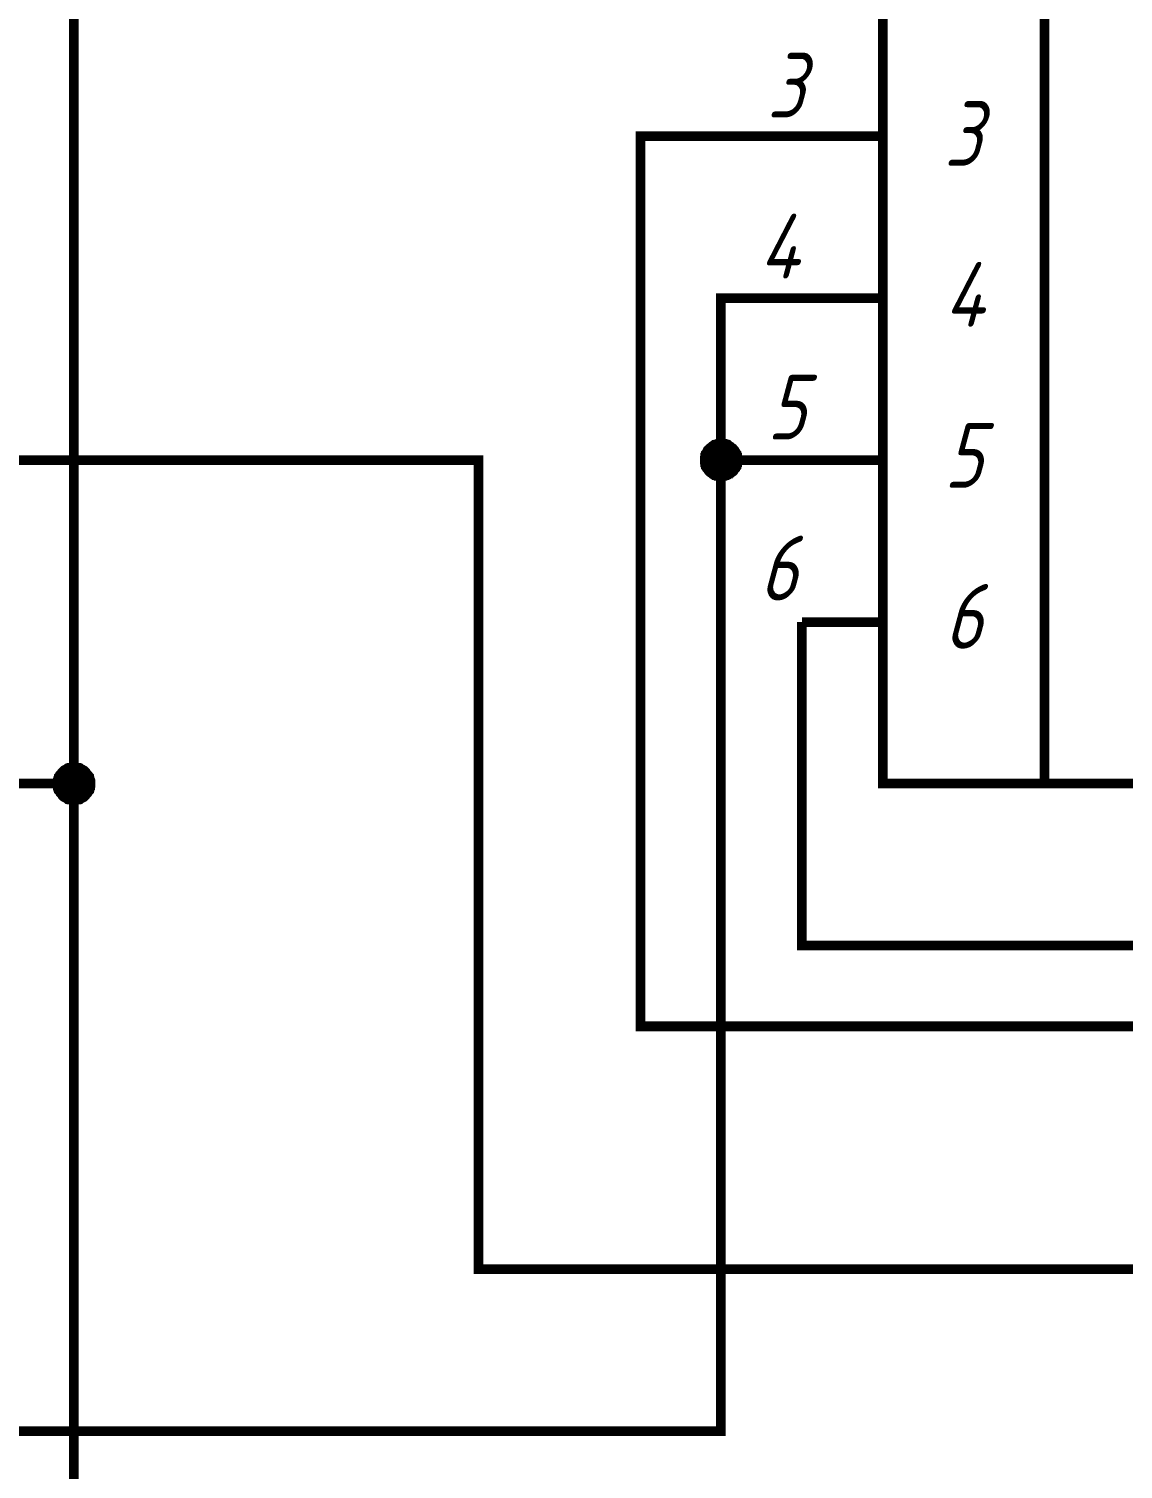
# Model space of a CAD drawing. Extents: x 196 to 1101, y 70 to 664.
# Drawn here: x 673.08 to 706.88, y 420 to 464.49 of the extents above; entities that cross this region are included whole.
import ezdxf

# ---------------------------------------------------------------- set-up
doc = ezdxf.new("R2010")
doc.units = 0
doc.header["$MEASUREMENT"] = 0
doc.layers.add('Sheet', color=255, linetype='CONTINUOUS')
doc.styles.add('GOST type A0', font='', dxfattribs={"oblique": 15, "height": 3.5})
doc.styles.get('GOST type A0').set_extended_font_data('GOST type A')

msp = doc.modelspace()

# ---------------------------------------------------------------- linework, layer by layer
at = {"layer": 'Sheet', "const_width": 0.3}
for points in [[(656.969, 441.183), (674.47, 441.183), (674.47, 481.182), (721.954, 481.182), (721.954, 471.178), (721.954, 466.177), (719.454, 466.177)], [(704.454, 476.18), (704.454, 441.183)], [(696.954, 461.175), (691.97, 461.175), (691.97, 433.681), (734.454, 433.681), (734.454, 371.174), (764.439, 371.174)], [(699.454, 461.175), (696.954, 461.175)], [(634.485, 436.181), (629.485, 436.181), (629.485, 421.176), (694.454, 421.176), (694.454, 451.171), (694.454, 456.173), (696.954, 456.173)], [(699.454, 456.173), (696.954, 456.173)], [(693.957, 451.171), (693.957, 451.202), (693.957, 451.218), (693.957, 451.249), (693.973, 451.28), (693.973, 451.296), (693.973, 451.327), (693.988, 451.342), (693.988, 451.373), (694.004, 451.389), (694.019, 451.42), (694.035, 451.435), (694.035, 451.451), (694.05, 451.482), (694.066, 451.497), (694.082, 451.513), (694.097, 451.529), (694.113, 451.544), (694.144, 451.56), (694.159, 451.575), (694.175, 451.591), (694.19, 451.606), (694.221, 451.622), (694.237, 451.637), (694.252, 451.637), (694.283, 451.653), (694.299, 451.653), (694.33, 451.668), (694.346, 451.668), (694.377, 451.684), (694.408, 451.684), (694.423, 451.684), (694.454, 451.684)], [(693.957, 451.171), (693.957, 451.202), (693.957, 451.218), (693.957, 451.249), (693.973, 451.28), (693.973, 451.296), (693.973, 451.327), (693.988, 451.342), (693.988, 451.373), (694.004, 451.389), (694.019, 451.42), (694.035, 451.435), (694.035, 451.451), (694.05, 451.482), (694.066, 451.497), (694.082, 451.513), (694.097, 451.529), (694.113, 451.544), (694.144, 451.56), (694.159, 451.575), (694.175, 451.591), (694.19, 451.606), (694.221, 451.622), (694.237, 451.637), (694.252, 451.637), (694.283, 451.653), (694.299, 451.653), (694.33, 451.668), (694.346, 451.668), (694.377, 451.684), (694.408, 451.684), (694.423, 451.684), (694.454, 451.684)], [(693.957, 451.171), (693.957, 451.202), (693.957, 451.218), (693.957, 451.249), (693.973, 451.28), (693.973, 451.296), (693.973, 451.327), (693.988, 451.342), (693.988, 451.373), (694.004, 451.389), (694.019, 451.42), (694.035, 451.435), (694.035, 451.451), (694.05, 451.482), (694.066, 451.497), (694.082, 451.513), (694.097, 451.529), (694.113, 451.544), (694.144, 451.56), (694.159, 451.575), (694.175, 451.591), (694.19, 451.606), (694.221, 451.622), (694.237, 451.637), (694.252, 451.637), (694.283, 451.653), (694.299, 451.653), (694.33, 451.668), (694.346, 451.668), (694.377, 451.684), (694.408, 451.684), (694.423, 451.684), (694.454, 451.684)], [(693.957, 451.171), (693.957, 451.202), (693.957, 451.218), (693.957, 451.249), (693.973, 451.28), (693.973, 451.296), (693.973, 451.327), (693.988, 451.342), (693.988, 451.373), (694.004, 451.389), (694.019, 451.42), (694.035, 451.435), (694.035, 451.451), (694.05, 451.482), (694.066, 451.497), (694.082, 451.513), (694.097, 451.529), (694.113, 451.544), (694.144, 451.56), (694.159, 451.575), (694.175, 451.591), (694.19, 451.606), (694.221, 451.622), (694.237, 451.637), (694.252, 451.637), (694.283, 451.653), (694.299, 451.653), (694.33, 451.668), (694.346, 451.668), (694.377, 451.684), (694.408, 451.684), (694.423, 451.684), (694.454, 451.684)], [(693.957, 451.171), (693.957, 451.202), (693.957, 451.218), (693.957, 451.249), (693.973, 451.28), (693.973, 451.296), (693.973, 451.327), (693.988, 451.342), (693.988, 451.373), (694.004, 451.389), (694.019, 451.42), (694.035, 451.435), (694.035, 451.451), (694.05, 451.482), (694.066, 451.497), (694.082, 451.513), (694.097, 451.529), (694.113, 451.544), (694.144, 451.56), (694.159, 451.575), (694.175, 451.591), (694.19, 451.606), (694.221, 451.622), (694.237, 451.637), (694.252, 451.637), (694.283, 451.653), (694.299, 451.653), (694.33, 451.668), (694.346, 451.668), (694.377, 451.684), (694.408, 451.684), (694.423, 451.684), (694.454, 451.684)], [(693.957, 451.171), (693.957, 451.202), (693.957, 451.218), (693.957, 451.249), (693.973, 451.28), (693.973, 451.296), (693.973, 451.327), (693.988, 451.342), (693.988, 451.373), (694.004, 451.389), (694.019, 451.42), (694.035, 451.435), (694.035, 451.451), (694.05, 451.482), (694.066, 451.497), (694.082, 451.513), (694.097, 451.529), (694.113, 451.544), (694.144, 451.56), (694.159, 451.575), (694.175, 451.591), (694.19, 451.606), (694.221, 451.622), (694.237, 451.637), (694.252, 451.637), (694.283, 451.653), (694.299, 451.653), (694.33, 451.668), (694.346, 451.668), (694.377, 451.684), (694.408, 451.684), (694.423, 451.684), (694.454, 451.684)], [(693.957, 451.171), (693.957, 451.202), (693.957, 451.218), (693.957, 451.249), (693.973, 451.28), (693.973, 451.296), (693.973, 451.327), (693.988, 451.342), (693.988, 451.373), (694.004, 451.389), (694.019, 451.42), (694.035, 451.435), (694.035, 451.451), (694.05, 451.482), (694.066, 451.497), (694.082, 451.513), (694.097, 451.529), (694.113, 451.544), (694.144, 451.56), (694.159, 451.575), (694.175, 451.591), (694.19, 451.606), (694.221, 451.622), (694.237, 451.637), (694.252, 451.637), (694.283, 451.653), (694.299, 451.653), (694.33, 451.668), (694.346, 451.668), (694.377, 451.684), (694.408, 451.684), (694.423, 451.684), (694.454, 451.684)], [(693.957, 451.171), (693.957, 451.202), (693.957, 451.218), (693.957, 451.249), (693.973, 451.28), (693.973, 451.296), (693.973, 451.327), (693.988, 451.342), (693.988, 451.373), (694.004, 451.389), (694.019, 451.42), (694.035, 451.435), (694.035, 451.451), (694.05, 451.482), (694.066, 451.497), (694.082, 451.513), (694.097, 451.529), (694.113, 451.544), (694.144, 451.56), (694.159, 451.575), (694.175, 451.591), (694.19, 451.606), (694.221, 451.622), (694.237, 451.637), (694.252, 451.637), (694.283, 451.653), (694.299, 451.653), (694.33, 451.668), (694.346, 451.668), (694.377, 451.684), (694.408, 451.684), (694.423, 451.684), (694.454, 451.684)], [(694.454, 451.684), (694.454, 451.684)], [(694.454, 451.684), (694.485, 451.684), (694.516, 451.684), (694.532, 451.684), (694.563, 451.668), (694.594, 451.668), (694.609, 451.653), (694.641, 451.653), (694.656, 451.637), (694.687, 451.637), (694.703, 451.622), (694.718, 451.606), (694.749, 451.591), (694.765, 451.575), (694.78, 451.56), (694.796, 451.544), (694.827, 451.529), (694.842, 451.513), (694.858, 451.497), (694.873, 451.482), (694.889, 451.451), (694.889, 451.435), (694.905, 451.42), (694.92, 451.389), (694.936, 451.373), (694.936, 451.342), (694.951, 451.327), (694.951, 451.296), (694.951, 451.28), (694.967, 451.249), (694.967, 451.218), (694.967, 451.202), (694.967, 451.171)], [(694.454, 451.684), (694.454, 451.684)], [(694.454, 451.684), (694.485, 451.684), (694.516, 451.684), (694.532, 451.684), (694.563, 451.668), (694.594, 451.668), (694.609, 451.653), (694.641, 451.653), (694.656, 451.637), (694.687, 451.637), (694.703, 451.622), (694.718, 451.606), (694.749, 451.591), (694.765, 451.575), (694.78, 451.56), (694.796, 451.544), (694.827, 451.529), (694.842, 451.513), (694.858, 451.497), (694.873, 451.482), (694.889, 451.451), (694.889, 451.435), (694.905, 451.42), (694.92, 451.389), (694.936, 451.373), (694.936, 451.342), (694.951, 451.327), (694.951, 451.296), (694.951, 451.28), (694.967, 451.249), (694.967, 451.218), (694.967, 451.202), (694.967, 451.171)], [(694.454, 451.684), (694.454, 451.684)], [(694.454, 451.684), (694.485, 451.684), (694.516, 451.684), (694.532, 451.684), (694.563, 451.668), (694.594, 451.668), (694.609, 451.653), (694.641, 451.653), (694.656, 451.637), (694.687, 451.637), (694.703, 451.622), (694.718, 451.606), (694.749, 451.591), (694.765, 451.575), (694.78, 451.56), (694.796, 451.544), (694.827, 451.529), (694.842, 451.513), (694.858, 451.497), (694.873, 451.482), (694.889, 451.451), (694.889, 451.435), (694.905, 451.42), (694.92, 451.389), (694.936, 451.373), (694.936, 451.342), (694.951, 451.327), (694.951, 451.296), (694.951, 451.28), (694.967, 451.249), (694.967, 451.218), (694.967, 451.202), (694.967, 451.171)], [(694.454, 451.684), (694.454, 451.684)], [(694.454, 451.684), (694.485, 451.684), (694.516, 451.684), (694.532, 451.684), (694.563, 451.668), (694.594, 451.668), (694.609, 451.653), (694.641, 451.653), (694.656, 451.637), (694.687, 451.637), (694.703, 451.622), (694.718, 451.606), (694.749, 451.591), (694.765, 451.575), (694.78, 451.56), (694.796, 451.544), (694.827, 451.529), (694.842, 451.513), (694.858, 451.497), (694.873, 451.482), (694.889, 451.451), (694.889, 451.435), (694.905, 451.42), (694.92, 451.389), (694.936, 451.373), (694.936, 451.342), (694.951, 451.327), (694.951, 451.296), (694.951, 451.28), (694.967, 451.249), (694.967, 451.218), (694.967, 451.202), (694.967, 451.171)], [(694.454, 451.684), (694.454, 451.684)], [(694.454, 451.684), (694.485, 451.684), (694.516, 451.684), (694.532, 451.684), (694.563, 451.668), (694.594, 451.668), (694.609, 451.653), (694.641, 451.653), (694.656, 451.637), (694.687, 451.637), (694.703, 451.622), (694.718, 451.606), (694.749, 451.591), (694.765, 451.575), (694.78, 451.56), (694.796, 451.544), (694.827, 451.529), (694.842, 451.513), (694.858, 451.497), (694.873, 451.482), (694.889, 451.451), (694.889, 451.435), (694.905, 451.42), (694.92, 451.389), (694.936, 451.373), (694.936, 451.342), (694.951, 451.327), (694.951, 451.296), (694.951, 451.28), (694.967, 451.249), (694.967, 451.218), (694.967, 451.202), (694.967, 451.171)], [(694.454, 451.684), (694.454, 451.684)], [(694.454, 451.684), (694.485, 451.684), (694.516, 451.684), (694.532, 451.684), (694.563, 451.668), (694.594, 451.668), (694.609, 451.653), (694.641, 451.653), (694.656, 451.637), (694.687, 451.637), (694.703, 451.622), (694.718, 451.606), (694.749, 451.591), (694.765, 451.575), (694.78, 451.56), (694.796, 451.544), (694.827, 451.529), (694.842, 451.513), (694.858, 451.497), (694.873, 451.482), (694.889, 451.451), (694.889, 451.435), (694.905, 451.42), (694.92, 451.389), (694.936, 451.373), (694.936, 451.342), (694.951, 451.327), (694.951, 451.296), (694.951, 451.28), (694.967, 451.249), (694.967, 451.218), (694.967, 451.202), (694.967, 451.171)], [(694.454, 451.684), (694.454, 451.684)], [(694.454, 451.684), (694.485, 451.684), (694.516, 451.684), (694.532, 451.684), (694.563, 451.668), (694.594, 451.668), (694.609, 451.653), (694.641, 451.653), (694.656, 451.637), (694.687, 451.637), (694.703, 451.622), (694.718, 451.606), (694.749, 451.591), (694.765, 451.575), (694.78, 451.56), (694.796, 451.544), (694.827, 451.529), (694.842, 451.513), (694.858, 451.497), (694.873, 451.482), (694.889, 451.451), (694.889, 451.435), (694.905, 451.42), (694.92, 451.389), (694.936, 451.373), (694.936, 451.342), (694.951, 451.327), (694.951, 451.296), (694.951, 451.28), (694.967, 451.249), (694.967, 451.218), (694.967, 451.202), (694.967, 451.171)], [(694.454, 451.684), (694.454, 451.684)], [(694.454, 451.684), (694.485, 451.684), (694.516, 451.684), (694.532, 451.684), (694.563, 451.668), (694.594, 451.668), (694.609, 451.653), (694.641, 451.653), (694.656, 451.637), (694.687, 451.637), (694.703, 451.622), (694.718, 451.606), (694.749, 451.591), (694.765, 451.575), (694.78, 451.56), (694.796, 451.544), (694.827, 451.529), (694.842, 451.513), (694.858, 451.497), (694.873, 451.482), (694.889, 451.451), (694.889, 451.435), (694.905, 451.42), (694.92, 451.389), (694.936, 451.373), (694.936, 451.342), (694.951, 451.327), (694.951, 451.296), (694.951, 451.28), (694.967, 451.249), (694.967, 451.218), (694.967, 451.202), (694.967, 451.171)], [(656.969, 451.171), (686.97, 451.171), (686.97, 426.178), (736.955, 426.178), (741.939, 426.178), (741.939, 391.181), (789.424, 391.181)], [(694.454, 450.674), (694.423, 450.674), (694.408, 450.674), (694.377, 450.674), (694.346, 450.69), (694.33, 450.69), (694.299, 450.69), (694.283, 450.705), (694.252, 450.705), (694.237, 450.721), (694.221, 450.736), (694.19, 450.752), (694.175, 450.752), (694.159, 450.767), (694.144, 450.783), (694.113, 450.798), (694.097, 450.814), (694.082, 450.829), (694.066, 450.861), (694.05, 450.876), (694.035, 450.892), (694.035, 450.907), (694.019, 450.938), (694.004, 450.954), (693.988, 450.969), (693.988, 451), (693.973, 451.016), (693.973, 451.047), (693.973, 451.063), (693.957, 451.094), (693.957, 451.125), (693.957, 451.14), (693.957, 451.171)], [(693.957, 451.171), (693.957, 451.171)], [(694.454, 450.674), (694.423, 450.674), (694.408, 450.674), (694.377, 450.674), (694.346, 450.69), (694.33, 450.69), (694.299, 450.69), (694.283, 450.705), (694.252, 450.705), (694.237, 450.721), (694.221, 450.736), (694.19, 450.752), (694.175, 450.752), (694.159, 450.767), (694.144, 450.783), (694.113, 450.798), (694.097, 450.814), (694.082, 450.829), (694.066, 450.861), (694.05, 450.876), (694.035, 450.892), (694.035, 450.907), (694.019, 450.938), (694.004, 450.954), (693.988, 450.969), (693.988, 451), (693.973, 451.016), (693.973, 451.047), (693.973, 451.063), (693.957, 451.094), (693.957, 451.125), (693.957, 451.14), (693.957, 451.171)], [(693.957, 451.171), (693.957, 451.171)], [(694.454, 450.674), (694.423, 450.674), (694.408, 450.674), (694.377, 450.674), (694.346, 450.69), (694.33, 450.69), (694.299, 450.69), (694.283, 450.705), (694.252, 450.705), (694.237, 450.721), (694.221, 450.736), (694.19, 450.752), (694.175, 450.752), (694.159, 450.767), (694.144, 450.783), (694.113, 450.798), (694.097, 450.814), (694.082, 450.829), (694.066, 450.861), (694.05, 450.876), (694.035, 450.892), (694.035, 450.907), (694.019, 450.938), (694.004, 450.954), (693.988, 450.969), (693.988, 451), (693.973, 451.016), (693.973, 451.047), (693.973, 451.063), (693.957, 451.094), (693.957, 451.125), (693.957, 451.14), (693.957, 451.171)], [(693.957, 451.171), (693.957, 451.171)], [(694.454, 450.674), (694.423, 450.674), (694.408, 450.674), (694.377, 450.674), (694.346, 450.69), (694.33, 450.69), (694.299, 450.69), (694.283, 450.705), (694.252, 450.705), (694.237, 450.721), (694.221, 450.736), (694.19, 450.752), (694.175, 450.752), (694.159, 450.767), (694.144, 450.783), (694.113, 450.798), (694.097, 450.814), (694.082, 450.829), (694.066, 450.861), (694.05, 450.876), (694.035, 450.892), (694.035, 450.907), (694.019, 450.938), (694.004, 450.954), (693.988, 450.969), (693.988, 451), (693.973, 451.016), (693.973, 451.047), (693.973, 451.063), (693.957, 451.094), (693.957, 451.125), (693.957, 451.14), (693.957, 451.171)], [(693.957, 451.171), (693.957, 451.171)], [(694.454, 450.674), (694.423, 450.674), (694.408, 450.674), (694.377, 450.674), (694.346, 450.69), (694.33, 450.69), (694.299, 450.69), (694.283, 450.705), (694.252, 450.705), (694.237, 450.721), (694.221, 450.736), (694.19, 450.752), (694.175, 450.752), (694.159, 450.767), (694.144, 450.783), (694.113, 450.798), (694.097, 450.814), (694.082, 450.829), (694.066, 450.861), (694.05, 450.876), (694.035, 450.892), (694.035, 450.907), (694.019, 450.938), (694.004, 450.954), (693.988, 450.969), (693.988, 451), (693.973, 451.016), (693.973, 451.047), (693.973, 451.063), (693.957, 451.094), (693.957, 451.125), (693.957, 451.14), (693.957, 451.171)], [(693.957, 451.171), (693.957, 451.171)], [(694.454, 450.674), (694.423, 450.674), (694.408, 450.674), (694.377, 450.674), (694.346, 450.69), (694.33, 450.69), (694.299, 450.69), (694.283, 450.705), (694.252, 450.705), (694.237, 450.721), (694.221, 450.736), (694.19, 450.752), (694.175, 450.752), (694.159, 450.767), (694.144, 450.783), (694.113, 450.798), (694.097, 450.814), (694.082, 450.829), (694.066, 450.861), (694.05, 450.876), (694.035, 450.892), (694.035, 450.907), (694.019, 450.938), (694.004, 450.954), (693.988, 450.969), (693.988, 451), (693.973, 451.016), (693.973, 451.047), (693.973, 451.063), (693.957, 451.094), (693.957, 451.125), (693.957, 451.14), (693.957, 451.171)], [(693.957, 451.171), (693.957, 451.171)], [(694.454, 450.674), (694.423, 450.674), (694.408, 450.674), (694.377, 450.674), (694.346, 450.69), (694.33, 450.69), (694.299, 450.69), (694.283, 450.705), (694.252, 450.705), (694.237, 450.721), (694.221, 450.736), (694.19, 450.752), (694.175, 450.752), (694.159, 450.767), (694.144, 450.783), (694.113, 450.798), (694.097, 450.814), (694.082, 450.829), (694.066, 450.861), (694.05, 450.876), (694.035, 450.892), (694.035, 450.907), (694.019, 450.938), (694.004, 450.954), (693.988, 450.969), (693.988, 451), (693.973, 451.016), (693.973, 451.047), (693.973, 451.063), (693.957, 451.094), (693.957, 451.125), (693.957, 451.14), (693.957, 451.171)], [(693.957, 451.171), (693.957, 451.171)], [(694.454, 450.674), (694.423, 450.674), (694.408, 450.674), (694.377, 450.674), (694.346, 450.69), (694.33, 450.69), (694.299, 450.69), (694.283, 450.705), (694.252, 450.705), (694.237, 450.721), (694.221, 450.736), (694.19, 450.752), (694.175, 450.752), (694.159, 450.767), (694.144, 450.783), (694.113, 450.798), (694.097, 450.814), (694.082, 450.829), (694.066, 450.861), (694.05, 450.876), (694.035, 450.892), (694.035, 450.907), (694.019, 450.938), (694.004, 450.954), (693.988, 450.969), (693.988, 451), (693.973, 451.016), (693.973, 451.047), (693.973, 451.063), (693.957, 451.094), (693.957, 451.125), (693.957, 451.14), (693.957, 451.171)], [(693.957, 451.171), (693.957, 451.171)], [(694.967, 451.171), (694.967, 451.14), (694.967, 451.125), (694.967, 451.094), (694.951, 451.063), (694.951, 451.047), (694.951, 451.016), (694.936, 451), (694.936, 450.969), (694.92, 450.954), (694.905, 450.938), (694.889, 450.907), (694.889, 450.892), (694.873, 450.876), (694.858, 450.861), (694.842, 450.829), (694.827, 450.814), (694.796, 450.798), (694.78, 450.783), (694.765, 450.767), (694.749, 450.752), (694.718, 450.752), (694.703, 450.736), (694.687, 450.721), (694.656, 450.705), (694.641, 450.705), (694.609, 450.69), (694.594, 450.69), (694.563, 450.69), (694.532, 450.674), (694.516, 450.674), (694.485, 450.674), (694.454, 450.674)], [(694.967, 451.171), (694.967, 451.14), (694.967, 451.125), (694.967, 451.094), (694.951, 451.063), (694.951, 451.047), (694.951, 451.016), (694.936, 451), (694.936, 450.969), (694.92, 450.954), (694.905, 450.938), (694.889, 450.907), (694.889, 450.892), (694.873, 450.876), (694.858, 450.861), (694.842, 450.829), (694.827, 450.814), (694.796, 450.798), (694.78, 450.783), (694.765, 450.767), (694.749, 450.752), (694.718, 450.752), (694.703, 450.736), (694.687, 450.721), (694.656, 450.705), (694.641, 450.705), (694.609, 450.69), (694.594, 450.69), (694.563, 450.69), (694.532, 450.674), (694.516, 450.674), (694.485, 450.674), (694.454, 450.674)], [(694.454, 451.171), (696.954, 451.171)], [(694.967, 451.171), (694.967, 451.14), (694.967, 451.125), (694.967, 451.094), (694.951, 451.063), (694.951, 451.047), (694.951, 451.016), (694.936, 451), (694.936, 450.969), (694.92, 450.954), (694.905, 450.938), (694.889, 450.907), (694.889, 450.892), (694.873, 450.876), (694.858, 450.861), (694.842, 450.829), (694.827, 450.814), (694.796, 450.798), (694.78, 450.783), (694.765, 450.767), (694.749, 450.752), (694.718, 450.752), (694.703, 450.736), (694.687, 450.721), (694.656, 450.705), (694.641, 450.705), (694.609, 450.69), (694.594, 450.69), (694.563, 450.69), (694.532, 450.674), (694.516, 450.674), (694.485, 450.674), (694.454, 450.674)], [(694.967, 451.171), (694.967, 451.14), (694.967, 451.125), (694.967, 451.094), (694.951, 451.063), (694.951, 451.047), (694.951, 451.016), (694.936, 451), (694.936, 450.969), (694.92, 450.954), (694.905, 450.938), (694.889, 450.907), (694.889, 450.892), (694.873, 450.876), (694.858, 450.861), (694.842, 450.829), (694.827, 450.814), (694.796, 450.798), (694.78, 450.783), (694.765, 450.767), (694.749, 450.752), (694.718, 450.752), (694.703, 450.736), (694.687, 450.721), (694.656, 450.705), (694.641, 450.705), (694.609, 450.69), (694.594, 450.69), (694.563, 450.69), (694.532, 450.674), (694.516, 450.674), (694.485, 450.674), (694.454, 450.674)], [(694.967, 451.171), (694.967, 451.14), (694.967, 451.125), (694.967, 451.094), (694.951, 451.063), (694.951, 451.047), (694.951, 451.016), (694.936, 451), (694.936, 450.969), (694.92, 450.954), (694.905, 450.938), (694.889, 450.907), (694.889, 450.892), (694.873, 450.876), (694.858, 450.861), (694.842, 450.829), (694.827, 450.814), (694.796, 450.798), (694.78, 450.783), (694.765, 450.767), (694.749, 450.752), (694.718, 450.752), (694.703, 450.736), (694.687, 450.721), (694.656, 450.705), (694.641, 450.705), (694.609, 450.69), (694.594, 450.69), (694.563, 450.69), (694.532, 450.674), (694.516, 450.674), (694.485, 450.674), (694.454, 450.674)], [(694.967, 451.171), (694.967, 451.14), (694.967, 451.125), (694.967, 451.094), (694.951, 451.063), (694.951, 451.047), (694.951, 451.016), (694.936, 451), (694.936, 450.969), (694.92, 450.954), (694.905, 450.938), (694.889, 450.907), (694.889, 450.892), (694.873, 450.876), (694.858, 450.861), (694.842, 450.829), (694.827, 450.814), (694.796, 450.798), (694.78, 450.783), (694.765, 450.767), (694.749, 450.752), (694.718, 450.752), (694.703, 450.736), (694.687, 450.721), (694.656, 450.705), (694.641, 450.705), (694.609, 450.69), (694.594, 450.69), (694.563, 450.69), (694.532, 450.674), (694.516, 450.674), (694.485, 450.674), (694.454, 450.674)], [(694.967, 451.171), (694.967, 451.14), (694.967, 451.125), (694.967, 451.094), (694.951, 451.063), (694.951, 451.047), (694.951, 451.016), (694.936, 451), (694.936, 450.969), (694.92, 450.954), (694.905, 450.938), (694.889, 450.907), (694.889, 450.892), (694.873, 450.876), (694.858, 450.861), (694.842, 450.829), (694.827, 450.814), (694.796, 450.798), (694.78, 450.783), (694.765, 450.767), (694.749, 450.752), (694.718, 450.752), (694.703, 450.736), (694.687, 450.721), (694.656, 450.705), (694.641, 450.705), (694.609, 450.69), (694.594, 450.69), (694.563, 450.69), (694.532, 450.674), (694.516, 450.674), (694.485, 450.674), (694.454, 450.674)], [(694.967, 451.171), (694.967, 451.14), (694.967, 451.125), (694.967, 451.094), (694.951, 451.063), (694.951, 451.047), (694.951, 451.016), (694.936, 451), (694.936, 450.969), (694.92, 450.954), (694.905, 450.938), (694.889, 450.907), (694.889, 450.892), (694.873, 450.876), (694.858, 450.861), (694.842, 450.829), (694.827, 450.814), (694.796, 450.798), (694.78, 450.783), (694.765, 450.767), (694.749, 450.752), (694.718, 450.752), (694.703, 450.736), (694.687, 450.721), (694.656, 450.705), (694.641, 450.705), (694.609, 450.69), (694.594, 450.69), (694.563, 450.69), (694.532, 450.674), (694.516, 450.674), (694.485, 450.674), (694.454, 450.674)], [(694.967, 451.171), (694.967, 451.171), (694.967, 451.171), (694.967, 451.171), (694.967, 451.171), (694.967, 451.171), (694.967, 451.171), (694.967, 451.171), (694.967, 451.171), (694.967, 451.171), (694.967, 451.171), (694.967, 451.171), (694.967, 451.171), (694.967, 451.171), (694.967, 451.171), (694.967, 451.171), (694.967, 451.171), (694.967, 451.171), (694.967, 451.171), (694.967, 451.171), (694.967, 451.171), (694.967, 451.171), (694.967, 451.171), (694.967, 451.171), (694.967, 451.171), (694.967, 451.171), (694.967, 451.171), (694.967, 451.171), (694.967, 451.171), (694.967, 451.171), (694.967, 451.171), (694.967, 451.171), (694.967, 451.171)], [(694.967, 451.171), (694.967, 451.171)], [(694.967, 451.171), (694.967, 451.171), (694.967, 451.171), (694.967, 451.171), (694.967, 451.171), (694.967, 451.171), (694.967, 451.171), (694.967, 451.171), (694.967, 451.171), (694.967, 451.171), (694.967, 451.171), (694.967, 451.171), (694.967, 451.171), (694.967, 451.171), (694.967, 451.171), (694.967, 451.171), (694.967, 451.171), (694.967, 451.171), (694.967, 451.171), (694.967, 451.171), (694.967, 451.171), (694.967, 451.171), (694.967, 451.171), (694.967, 451.171), (694.967, 451.171), (694.967, 451.171), (694.967, 451.171), (694.967, 451.171), (694.967, 451.171), (694.967, 451.171), (694.967, 451.171), (694.967, 451.171), (694.967, 451.171)], [(694.967, 451.171), (694.967, 451.171)], [(694.967, 451.171), (694.967, 451.171), (694.967, 451.171), (694.967, 451.171), (694.967, 451.171), (694.967, 451.171), (694.967, 451.171), (694.967, 451.171), (694.967, 451.171), (694.967, 451.171), (694.967, 451.171), (694.967, 451.171), (694.967, 451.171), (694.967, 451.171), (694.967, 451.171), (694.967, 451.171), (694.967, 451.171), (694.967, 451.171), (694.967, 451.171), (694.967, 451.171), (694.967, 451.171), (694.967, 451.171), (694.967, 451.171), (694.967, 451.171), (694.967, 451.171), (694.967, 451.171), (694.967, 451.171), (694.967, 451.171), (694.967, 451.171), (694.967, 451.171), (694.967, 451.171), (694.967, 451.171), (694.967, 451.171)], [(694.967, 451.171), (694.967, 451.171)], [(694.967, 451.171), (694.967, 451.171), (694.967, 451.171), (694.967, 451.171), (694.967, 451.171), (694.967, 451.171), (694.967, 451.171), (694.967, 451.171), (694.967, 451.171), (694.967, 451.171), (694.967, 451.171), (694.967, 451.171), (694.967, 451.171), (694.967, 451.171), (694.967, 451.171), (694.967, 451.171), (694.967, 451.171), (694.967, 451.171), (694.967, 451.171), (694.967, 451.171), (694.967, 451.171), (694.967, 451.171), (694.967, 451.171), (694.967, 451.171), (694.967, 451.171), (694.967, 451.171), (694.967, 451.171), (694.967, 451.171), (694.967, 451.171), (694.967, 451.171), (694.967, 451.171), (694.967, 451.171), (694.967, 451.171)], [(694.967, 451.171), (694.967, 451.171)], [(694.967, 451.171), (694.967, 451.171), (694.967, 451.171), (694.967, 451.171), (694.967, 451.171), (694.967, 451.171), (694.967, 451.171), (694.967, 451.171), (694.967, 451.171), (694.967, 451.171), (694.967, 451.171), (694.967, 451.171), (694.967, 451.171), (694.967, 451.171), (694.967, 451.171), (694.967, 451.171), (694.967, 451.171), (694.967, 451.171), (694.967, 451.171), (694.967, 451.171), (694.967, 451.171), (694.967, 451.171), (694.967, 451.171), (694.967, 451.171), (694.967, 451.171), (694.967, 451.171), (694.967, 451.171), (694.967, 451.171), (694.967, 451.171), (694.967, 451.171), (694.967, 451.171), (694.967, 451.171), (694.967, 451.171)], [(694.967, 451.171), (694.967, 451.171)], [(694.967, 451.171), (694.967, 451.171), (694.967, 451.171), (694.967, 451.171), (694.967, 451.171), (694.967, 451.171), (694.967, 451.171), (694.967, 451.171), (694.967, 451.171), (694.967, 451.171), (694.967, 451.171), (694.967, 451.171), (694.967, 451.171), (694.967, 451.171), (694.967, 451.171), (694.967, 451.171), (694.967, 451.171), (694.967, 451.171), (694.967, 451.171), (694.967, 451.171), (694.967, 451.171), (694.967, 451.171), (694.967, 451.171), (694.967, 451.171), (694.967, 451.171), (694.967, 451.171), (694.967, 451.171), (694.967, 451.171), (694.967, 451.171), (694.967, 451.171), (694.967, 451.171), (694.967, 451.171), (694.967, 451.171)], [(694.967, 451.171), (694.967, 451.171)], [(694.967, 451.171), (694.967, 451.171), (694.967, 451.171), (694.967, 451.171), (694.967, 451.171), (694.967, 451.171), (694.967, 451.171), (694.967, 451.171), (694.967, 451.171), (694.967, 451.171), (694.967, 451.171), (694.967, 451.171), (694.967, 451.171), (694.967, 451.171), (694.967, 451.171), (694.967, 451.171), (694.967, 451.171), (694.967, 451.171), (694.967, 451.171), (694.967, 451.171), (694.967, 451.171), (694.967, 451.171), (694.967, 451.171), (694.967, 451.171), (694.967, 451.171), (694.967, 451.171), (694.967, 451.171), (694.967, 451.171), (694.967, 451.171), (694.967, 451.171), (694.967, 451.171), (694.967, 451.171), (694.967, 451.171)], [(694.967, 451.171), (694.967, 451.171)], [(694.967, 451.171), (694.967, 451.171), (694.967, 451.171), (694.967, 451.171), (694.967, 451.171), (694.967, 451.171), (694.967, 451.171), (694.967, 451.171), (694.967, 451.171), (694.967, 451.171), (694.967, 451.171), (694.967, 451.171), (694.967, 451.171), (694.967, 451.171), (694.967, 451.171), (694.967, 451.171), (694.967, 451.171), (694.967, 451.171), (694.967, 451.171), (694.967, 451.171), (694.967, 451.171), (694.967, 451.171), (694.967, 451.171), (694.967, 451.171), (694.967, 451.171), (694.967, 451.171), (694.967, 451.171), (694.967, 451.171), (694.967, 451.171), (694.967, 451.171), (694.967, 451.171), (694.967, 451.171), (694.967, 451.171)], [(694.967, 451.171), (694.967, 451.171)], [(699.454, 451.171), (696.954, 451.171)], [(699.454, 446.169), (696.954, 446.169)], [(696.954, 446.169), (696.954, 436.181), (736.955, 436.181), (736.955, 426.178), (736.955, 386.179), (764.641, 386.179)], [(673.957, 441.183), (673.957, 441.214), (673.957, 441.23), (673.957, 441.261), (673.973, 441.292), (673.973, 441.307), (673.988, 441.339), (673.988, 441.354), (674.004, 441.385), (674.004, 441.401), (674.019, 441.416), (674.035, 441.447), (674.05, 441.463), (674.066, 441.478), (674.081, 441.494), (674.097, 441.525), (674.112, 441.54), (674.128, 441.556), (674.143, 441.572), (674.159, 441.587), (674.19, 441.603), (674.206, 441.603), (674.221, 441.618), (674.252, 441.634), (674.268, 441.649), (674.299, 441.649), (674.314, 441.665), (674.345, 441.665), (674.361, 441.665), (674.392, 441.68), (674.423, 441.68), (674.439, 441.68), (674.47, 441.68)], [(673.957, 441.183), (673.957, 441.214), (673.957, 441.23), (673.957, 441.261), (673.973, 441.292), (673.973, 441.307), (673.988, 441.339), (673.988, 441.354), (674.004, 441.385), (674.004, 441.401), (674.019, 441.416), (674.035, 441.447), (674.05, 441.463), (674.066, 441.478), (674.081, 441.494), (674.097, 441.525), (674.112, 441.54), (674.128, 441.556), (674.143, 441.572), (674.159, 441.587), (674.19, 441.603), (674.206, 441.603), (674.221, 441.618), (674.252, 441.634), (674.268, 441.649), (674.299, 441.649), (674.314, 441.665), (674.345, 441.665), (674.361, 441.665), (674.392, 441.68), (674.423, 441.68), (674.439, 441.68), (674.47, 441.68)], [(673.957, 441.183), (673.957, 441.214), (673.957, 441.23), (673.957, 441.261), (673.973, 441.292), (673.973, 441.307), (673.988, 441.339), (673.988, 441.354), (674.004, 441.385), (674.004, 441.401), (674.019, 441.416), (674.035, 441.447), (674.05, 441.463), (674.066, 441.478), (674.081, 441.494), (674.097, 441.525), (674.112, 441.54), (674.128, 441.556), (674.143, 441.572), (674.159, 441.587), (674.19, 441.603), (674.206, 441.603), (674.221, 441.618), (674.252, 441.634), (674.268, 441.649), (674.299, 441.649), (674.314, 441.665), (674.345, 441.665), (674.361, 441.665), (674.392, 441.68), (674.423, 441.68), (674.439, 441.68), (674.47, 441.68)], [(673.957, 441.183), (673.957, 441.214), (673.957, 441.23), (673.957, 441.261), (673.973, 441.292), (673.973, 441.307), (673.988, 441.339), (673.988, 441.354), (674.004, 441.385), (674.004, 441.401), (674.019, 441.416), (674.035, 441.447), (674.05, 441.463), (674.066, 441.478), (674.081, 441.494), (674.097, 441.525), (674.112, 441.54), (674.128, 441.556), (674.143, 441.572), (674.159, 441.587), (674.19, 441.603), (674.206, 441.603), (674.221, 441.618), (674.252, 441.634), (674.268, 441.649), (674.299, 441.649), (674.314, 441.665), (674.345, 441.665), (674.361, 441.665), (674.392, 441.68), (674.423, 441.68), (674.439, 441.68), (674.47, 441.68)], [(673.957, 441.183), (673.957, 441.214), (673.957, 441.23), (673.957, 441.261), (673.973, 441.292), (673.973, 441.307), (673.988, 441.339), (673.988, 441.354), (674.004, 441.385), (674.004, 441.401), (674.019, 441.416), (674.035, 441.447), (674.05, 441.463), (674.066, 441.478), (674.081, 441.494), (674.097, 441.525), (674.112, 441.54), (674.128, 441.556), (674.143, 441.572), (674.159, 441.587), (674.19, 441.603), (674.206, 441.603), (674.221, 441.618), (674.252, 441.634), (674.268, 441.649), (674.299, 441.649), (674.314, 441.665), (674.345, 441.665), (674.361, 441.665), (674.392, 441.68), (674.423, 441.68), (674.439, 441.68), (674.47, 441.68)], [(673.957, 441.183), (673.957, 441.214), (673.957, 441.23), (673.957, 441.261), (673.973, 441.292), (673.973, 441.307), (673.988, 441.339), (673.988, 441.354), (674.004, 441.385), (674.004, 441.401), (674.019, 441.416), (674.035, 441.447), (674.05, 441.463), (674.066, 441.478), (674.081, 441.494), (674.097, 441.525), (674.112, 441.54), (674.128, 441.556), (674.143, 441.572), (674.159, 441.587), (674.19, 441.603), (674.206, 441.603), (674.221, 441.618), (674.252, 441.634), (674.268, 441.649), (674.299, 441.649), (674.314, 441.665), (674.345, 441.665), (674.361, 441.665), (674.392, 441.68), (674.423, 441.68), (674.439, 441.68), (674.47, 441.68)], [(673.957, 441.183), (673.957, 441.214), (673.957, 441.23), (673.957, 441.261), (673.973, 441.292), (673.973, 441.307), (673.988, 441.339), (673.988, 441.354), (674.004, 441.385), (674.004, 441.401), (674.019, 441.416), (674.035, 441.447), (674.05, 441.463), (674.066, 441.478), (674.081, 441.494), (674.097, 441.525), (674.112, 441.54), (674.128, 441.556), (674.143, 441.572), (674.159, 441.587), (674.19, 441.603), (674.206, 441.603), (674.221, 441.618), (674.252, 441.634), (674.268, 441.649), (674.299, 441.649), (674.314, 441.665), (674.345, 441.665), (674.361, 441.665), (674.392, 441.68), (674.423, 441.68), (674.439, 441.68), (674.47, 441.68)], [(673.957, 441.183), (673.957, 441.214), (673.957, 441.23), (673.957, 441.261), (673.973, 441.292), (673.973, 441.307), (673.988, 441.339), (673.988, 441.354), (674.004, 441.385), (674.004, 441.401), (674.019, 441.416), (674.035, 441.447), (674.05, 441.463), (674.066, 441.478), (674.081, 441.494), (674.097, 441.525), (674.112, 441.54), (674.128, 441.556), (674.143, 441.572), (674.159, 441.587), (674.19, 441.603), (674.206, 441.603), (674.221, 441.618), (674.252, 441.634), (674.268, 441.649), (674.299, 441.649), (674.314, 441.665), (674.345, 441.665), (674.361, 441.665), (674.392, 441.68), (674.423, 441.68), (674.439, 441.68), (674.47, 441.68)], [(674.47, 441.68), (674.47, 441.68)], [(674.47, 441.68), (674.501, 441.68), (674.516, 441.68), (674.547, 441.68), (674.578, 441.665), (674.594, 441.665), (674.625, 441.665), (674.64, 441.649), (674.671, 441.649), (674.687, 441.634), (674.718, 441.618), (674.734, 441.603), (674.749, 441.603), (674.78, 441.587), (674.796, 441.572), (674.811, 441.556), (674.827, 441.54), (674.842, 441.525), (674.858, 441.494), (674.873, 441.478), (674.889, 441.463), (674.904, 441.447), (674.92, 441.416), (674.935, 441.401), (674.935, 441.385), (674.951, 441.354), (674.951, 441.339), (674.966, 441.307), (674.966, 441.292), (674.982, 441.261), (674.982, 441.23), (674.982, 441.214), (674.982, 441.183)], [(674.47, 441.68), (674.47, 441.68)], [(674.47, 441.68), (674.501, 441.68), (674.516, 441.68), (674.547, 441.68), (674.578, 441.665), (674.594, 441.665), (674.625, 441.665), (674.64, 441.649), (674.671, 441.649), (674.687, 441.634), (674.718, 441.618), (674.734, 441.603), (674.749, 441.603), (674.78, 441.587), (674.796, 441.572), (674.811, 441.556), (674.827, 441.54), (674.842, 441.525), (674.858, 441.494), (674.873, 441.478), (674.889, 441.463), (674.904, 441.447), (674.92, 441.416), (674.935, 441.401), (674.935, 441.385), (674.951, 441.354), (674.951, 441.339), (674.966, 441.307), (674.966, 441.292), (674.982, 441.261), (674.982, 441.23), (674.982, 441.214), (674.982, 441.183)], [(674.47, 441.68), (674.47, 441.68)], [(674.47, 441.68), (674.501, 441.68), (674.516, 441.68), (674.547, 441.68), (674.578, 441.665), (674.594, 441.665), (674.625, 441.665), (674.64, 441.649), (674.671, 441.649), (674.687, 441.634), (674.718, 441.618), (674.734, 441.603), (674.749, 441.603), (674.78, 441.587), (674.796, 441.572), (674.811, 441.556), (674.827, 441.54), (674.842, 441.525), (674.858, 441.494), (674.873, 441.478), (674.889, 441.463), (674.904, 441.447), (674.92, 441.416), (674.935, 441.401), (674.935, 441.385), (674.951, 441.354), (674.951, 441.339), (674.966, 441.307), (674.966, 441.292), (674.982, 441.261), (674.982, 441.23), (674.982, 441.214), (674.982, 441.183)], [(674.47, 441.68), (674.47, 441.68)], [(674.47, 441.68), (674.501, 441.68), (674.516, 441.68), (674.547, 441.68), (674.578, 441.665), (674.594, 441.665), (674.625, 441.665), (674.64, 441.649), (674.671, 441.649), (674.687, 441.634), (674.718, 441.618), (674.734, 441.603), (674.749, 441.603), (674.78, 441.587), (674.796, 441.572), (674.811, 441.556), (674.827, 441.54), (674.842, 441.525), (674.858, 441.494), (674.873, 441.478), (674.889, 441.463), (674.904, 441.447), (674.92, 441.416), (674.935, 441.401), (674.935, 441.385), (674.951, 441.354), (674.951, 441.339), (674.966, 441.307), (674.966, 441.292), (674.982, 441.261), (674.982, 441.23), (674.982, 441.214), (674.982, 441.183)], [(674.47, 441.68), (674.47, 441.68)], [(674.47, 441.68), (674.501, 441.68), (674.516, 441.68), (674.547, 441.68), (674.578, 441.665), (674.594, 441.665), (674.625, 441.665), (674.64, 441.649), (674.671, 441.649), (674.687, 441.634), (674.718, 441.618), (674.734, 441.603), (674.749, 441.603), (674.78, 441.587), (674.796, 441.572), (674.811, 441.556), (674.827, 441.54), (674.842, 441.525), (674.858, 441.494), (674.873, 441.478), (674.889, 441.463), (674.904, 441.447), (674.92, 441.416), (674.935, 441.401), (674.935, 441.385), (674.951, 441.354), (674.951, 441.339), (674.966, 441.307), (674.966, 441.292), (674.982, 441.261), (674.982, 441.23), (674.982, 441.214), (674.982, 441.183)], [(674.47, 441.68), (674.47, 441.68)], [(674.47, 441.68), (674.501, 441.68), (674.516, 441.68), (674.547, 441.68), (674.578, 441.665), (674.594, 441.665), (674.625, 441.665), (674.64, 441.649), (674.671, 441.649), (674.687, 441.634), (674.718, 441.618), (674.734, 441.603), (674.749, 441.603), (674.78, 441.587), (674.796, 441.572), (674.811, 441.556), (674.827, 441.54), (674.842, 441.525), (674.858, 441.494), (674.873, 441.478), (674.889, 441.463), (674.904, 441.447), (674.92, 441.416), (674.935, 441.401), (674.935, 441.385), (674.951, 441.354), (674.951, 441.339), (674.966, 441.307), (674.966, 441.292), (674.982, 441.261), (674.982, 441.23), (674.982, 441.214), (674.982, 441.183)], [(674.47, 441.68), (674.47, 441.68)], [(674.47, 441.68), (674.501, 441.68), (674.516, 441.68), (674.547, 441.68), (674.578, 441.665), (674.594, 441.665), (674.625, 441.665), (674.64, 441.649), (674.671, 441.649), (674.687, 441.634), (674.718, 441.618), (674.734, 441.603), (674.749, 441.603), (674.78, 441.587), (674.796, 441.572), (674.811, 441.556), (674.827, 441.54), (674.842, 441.525), (674.858, 441.494), (674.873, 441.478), (674.889, 441.463), (674.904, 441.447), (674.92, 441.416), (674.935, 441.401), (674.935, 441.385), (674.951, 441.354), (674.951, 441.339), (674.966, 441.307), (674.966, 441.292), (674.982, 441.261), (674.982, 441.23), (674.982, 441.214), (674.982, 441.183)], [(674.47, 441.68), (674.47, 441.68)], [(674.47, 441.68), (674.501, 441.68), (674.516, 441.68), (674.547, 441.68), (674.578, 441.665), (674.594, 441.665), (674.625, 441.665), (674.64, 441.649), (674.671, 441.649), (674.687, 441.634), (674.718, 441.618), (674.734, 441.603), (674.749, 441.603), (674.78, 441.587), (674.796, 441.572), (674.811, 441.556), (674.827, 441.54), (674.842, 441.525), (674.858, 441.494), (674.873, 441.478), (674.889, 441.463), (674.904, 441.447), (674.92, 441.416), (674.935, 441.401), (674.935, 441.385), (674.951, 441.354), (674.951, 441.339), (674.966, 441.307), (674.966, 441.292), (674.982, 441.261), (674.982, 441.23), (674.982, 441.214), (674.982, 441.183)], [(674.47, 440.671), (674.439, 440.671), (674.423, 440.671), (674.392, 440.671), (674.361, 440.686), (674.345, 440.686), (674.314, 440.686), (674.299, 440.702), (674.268, 440.702), (674.252, 440.717), (674.221, 440.733), (674.206, 440.748), (674.19, 440.748), (674.159, 440.764), (674.143, 440.779), (674.128, 440.795), (674.112, 440.81), (674.097, 440.841), (674.081, 440.857), (674.066, 440.873), (674.05, 440.888), (674.035, 440.919), (674.019, 440.935), (674.004, 440.95), (674.004, 440.981), (673.988, 440.997), (673.988, 441.028), (673.973, 441.043), (673.973, 441.074), (673.957, 441.106), (673.957, 441.121), (673.957, 441.152), (673.957, 441.183)], [(673.957, 441.183), (673.957, 441.183)], [(674.47, 440.671), (674.439, 440.671), (674.423, 440.671), (674.392, 440.671), (674.361, 440.686), (674.345, 440.686), (674.314, 440.686), (674.299, 440.702), (674.268, 440.702), (674.252, 440.717), (674.221, 440.733), (674.206, 440.748), (674.19, 440.748), (674.159, 440.764), (674.143, 440.779), (674.128, 440.795), (674.112, 440.81), (674.097, 440.841), (674.081, 440.857), (674.066, 440.873), (674.05, 440.888), (674.035, 440.919), (674.019, 440.935), (674.004, 440.95), (674.004, 440.981), (673.988, 440.997), (673.988, 441.028), (673.973, 441.043), (673.973, 441.074), (673.957, 441.106), (673.957, 441.121), (673.957, 441.152), (673.957, 441.183)], [(673.957, 441.183), (673.957, 441.183)], [(674.47, 440.671), (674.439, 440.671), (674.423, 440.671), (674.392, 440.671), (674.361, 440.686), (674.345, 440.686), (674.314, 440.686), (674.299, 440.702), (674.268, 440.702), (674.252, 440.717), (674.221, 440.733), (674.206, 440.748), (674.19, 440.748), (674.159, 440.764), (674.143, 440.779), (674.128, 440.795), (674.112, 440.81), (674.097, 440.841), (674.081, 440.857), (674.066, 440.873), (674.05, 440.888), (674.035, 440.919), (674.019, 440.935), (674.004, 440.95), (674.004, 440.981), (673.988, 440.997), (673.988, 441.028), (673.973, 441.043), (673.973, 441.074), (673.957, 441.106), (673.957, 441.121), (673.957, 441.152), (673.957, 441.183)], [(673.957, 441.183), (673.957, 441.183)], [(674.47, 440.671), (674.439, 440.671), (674.423, 440.671), (674.392, 440.671), (674.361, 440.686), (674.345, 440.686), (674.314, 440.686), (674.299, 440.702), (674.268, 440.702), (674.252, 440.717), (674.221, 440.733), (674.206, 440.748), (674.19, 440.748), (674.159, 440.764), (674.143, 440.779), (674.128, 440.795), (674.112, 440.81), (674.097, 440.841), (674.081, 440.857), (674.066, 440.873), (674.05, 440.888), (674.035, 440.919), (674.019, 440.935), (674.004, 440.95), (674.004, 440.981), (673.988, 440.997), (673.988, 441.028), (673.973, 441.043), (673.973, 441.074), (673.957, 441.106), (673.957, 441.121), (673.957, 441.152), (673.957, 441.183)], [(673.957, 441.183), (673.957, 441.183)], [(674.47, 440.671), (674.439, 440.671), (674.423, 440.671), (674.392, 440.671), (674.361, 440.686), (674.345, 440.686), (674.314, 440.686), (674.299, 440.702), (674.268, 440.702), (674.252, 440.717), (674.221, 440.733), (674.206, 440.748), (674.19, 440.748), (674.159, 440.764), (674.143, 440.779), (674.128, 440.795), (674.112, 440.81), (674.097, 440.841), (674.081, 440.857), (674.066, 440.873), (674.05, 440.888), (674.035, 440.919), (674.019, 440.935), (674.004, 440.95), (674.004, 440.981), (673.988, 440.997), (673.988, 441.028), (673.973, 441.043), (673.973, 441.074), (673.957, 441.106), (673.957, 441.121), (673.957, 441.152), (673.957, 441.183)], [(673.957, 441.183), (673.957, 441.183)], [(674.47, 440.671), (674.439, 440.671), (674.423, 440.671), (674.392, 440.671), (674.361, 440.686), (674.345, 440.686), (674.314, 440.686), (674.299, 440.702), (674.268, 440.702), (674.252, 440.717), (674.221, 440.733), (674.206, 440.748), (674.19, 440.748), (674.159, 440.764), (674.143, 440.779), (674.128, 440.795), (674.112, 440.81), (674.097, 440.841), (674.081, 440.857), (674.066, 440.873), (674.05, 440.888), (674.035, 440.919), (674.019, 440.935), (674.004, 440.95), (674.004, 440.981), (673.988, 440.997), (673.988, 441.028), (673.973, 441.043), (673.973, 441.074), (673.957, 441.106), (673.957, 441.121), (673.957, 441.152), (673.957, 441.183)], [(673.957, 441.183), (673.957, 441.183)], [(674.47, 440.671), (674.439, 440.671), (674.423, 440.671), (674.392, 440.671), (674.361, 440.686), (674.345, 440.686), (674.314, 440.686), (674.299, 440.702), (674.268, 440.702), (674.252, 440.717), (674.221, 440.733), (674.206, 440.748), (674.19, 440.748), (674.159, 440.764), (674.143, 440.779), (674.128, 440.795), (674.112, 440.81), (674.097, 440.841), (674.081, 440.857), (674.066, 440.873), (674.05, 440.888), (674.035, 440.919), (674.019, 440.935), (674.004, 440.95), (674.004, 440.981), (673.988, 440.997), (673.988, 441.028), (673.973, 441.043), (673.973, 441.074), (673.957, 441.106), (673.957, 441.121), (673.957, 441.152), (673.957, 441.183)], [(673.957, 441.183), (673.957, 441.183)], [(674.47, 440.671), (674.439, 440.671), (674.423, 440.671), (674.392, 440.671), (674.361, 440.686), (674.345, 440.686), (674.314, 440.686), (674.299, 440.702), (674.268, 440.702), (674.252, 440.717), (674.221, 440.733), (674.206, 440.748), (674.19, 440.748), (674.159, 440.764), (674.143, 440.779), (674.128, 440.795), (674.112, 440.81), (674.097, 440.841), (674.081, 440.857), (674.066, 440.873), (674.05, 440.888), (674.035, 440.919), (674.019, 440.935), (674.004, 440.95), (674.004, 440.981), (673.988, 440.997), (673.988, 441.028), (673.973, 441.043), (673.973, 441.074), (673.957, 441.106), (673.957, 441.121), (673.957, 441.152), (673.957, 441.183)], [(673.957, 441.183), (673.957, 441.183)], [(674.982, 441.183), (674.982, 441.152), (674.982, 441.121), (674.982, 441.106), (674.966, 441.074), (674.966, 441.043), (674.951, 441.028), (674.951, 440.997), (674.935, 440.981), (674.935, 440.95), (674.92, 440.935), (674.904, 440.919), (674.889, 440.888), (674.873, 440.873), (674.858, 440.857), (674.842, 440.841), (674.827, 440.81), (674.811, 440.795), (674.796, 440.779), (674.78, 440.764), (674.749, 440.748), (674.734, 440.748), (674.718, 440.733), (674.687, 440.717), (674.671, 440.702), (674.64, 440.702), (674.625, 440.686), (674.594, 440.686), (674.578, 440.686), (674.547, 440.671), (674.516, 440.671), (674.501, 440.671), (674.47, 440.671)], [(674.982, 441.183), (674.982, 441.152), (674.982, 441.121), (674.982, 441.106), (674.966, 441.074), (674.966, 441.043), (674.951, 441.028), (674.951, 440.997), (674.935, 440.981), (674.935, 440.95), (674.92, 440.935), (674.904, 440.919), (674.889, 440.888), (674.873, 440.873), (674.858, 440.857), (674.842, 440.841), (674.827, 440.81), (674.811, 440.795), (674.796, 440.779), (674.78, 440.764), (674.749, 440.748), (674.734, 440.748), (674.718, 440.733), (674.687, 440.717), (674.671, 440.702), (674.64, 440.702), (674.625, 440.686), (674.594, 440.686), (674.578, 440.686), (674.547, 440.671), (674.516, 440.671), (674.501, 440.671), (674.47, 440.671)], [(674.47, 441.183), (674.47, 411.173), (696.954, 411.173)], [(674.982, 441.183), (674.982, 441.152), (674.982, 441.121), (674.982, 441.106), (674.966, 441.074), (674.966, 441.043), (674.951, 441.028), (674.951, 440.997), (674.935, 440.981), (674.935, 440.95), (674.92, 440.935), (674.904, 440.919), (674.889, 440.888), (674.873, 440.873), (674.858, 440.857), (674.842, 440.841), (674.827, 440.81), (674.811, 440.795), (674.796, 440.779), (674.78, 440.764), (674.749, 440.748), (674.734, 440.748), (674.718, 440.733), (674.687, 440.717), (674.671, 440.702), (674.64, 440.702), (674.625, 440.686), (674.594, 440.686), (674.578, 440.686), (674.547, 440.671), (674.516, 440.671), (674.501, 440.671), (674.47, 440.671)], [(674.982, 441.183), (674.982, 441.152), (674.982, 441.121), (674.982, 441.106), (674.966, 441.074), (674.966, 441.043), (674.951, 441.028), (674.951, 440.997), (674.935, 440.981), (674.935, 440.95), (674.92, 440.935), (674.904, 440.919), (674.889, 440.888), (674.873, 440.873), (674.858, 440.857), (674.842, 440.841), (674.827, 440.81), (674.811, 440.795), (674.796, 440.779), (674.78, 440.764), (674.749, 440.748), (674.734, 440.748), (674.718, 440.733), (674.687, 440.717), (674.671, 440.702), (674.64, 440.702), (674.625, 440.686), (674.594, 440.686), (674.578, 440.686), (674.547, 440.671), (674.516, 440.671), (674.501, 440.671), (674.47, 440.671)], [(674.982, 441.183), (674.982, 441.152), (674.982, 441.121), (674.982, 441.106), (674.966, 441.074), (674.966, 441.043), (674.951, 441.028), (674.951, 440.997), (674.935, 440.981), (674.935, 440.95), (674.92, 440.935), (674.904, 440.919), (674.889, 440.888), (674.873, 440.873), (674.858, 440.857), (674.842, 440.841), (674.827, 440.81), (674.811, 440.795), (674.796, 440.779), (674.78, 440.764), (674.749, 440.748), (674.734, 440.748), (674.718, 440.733), (674.687, 440.717), (674.671, 440.702), (674.64, 440.702), (674.625, 440.686), (674.594, 440.686), (674.578, 440.686), (674.547, 440.671), (674.516, 440.671), (674.501, 440.671), (674.47, 440.671)], [(674.982, 441.183), (674.982, 441.152), (674.982, 441.121), (674.982, 441.106), (674.966, 441.074), (674.966, 441.043), (674.951, 441.028), (674.951, 440.997), (674.935, 440.981), (674.935, 440.95), (674.92, 440.935), (674.904, 440.919), (674.889, 440.888), (674.873, 440.873), (674.858, 440.857), (674.842, 440.841), (674.827, 440.81), (674.811, 440.795), (674.796, 440.779), (674.78, 440.764), (674.749, 440.748), (674.734, 440.748), (674.718, 440.733), (674.687, 440.717), (674.671, 440.702), (674.64, 440.702), (674.625, 440.686), (674.594, 440.686), (674.578, 440.686), (674.547, 440.671), (674.516, 440.671), (674.501, 440.671), (674.47, 440.671)], [(674.982, 441.183), (674.982, 441.152), (674.982, 441.121), (674.982, 441.106), (674.966, 441.074), (674.966, 441.043), (674.951, 441.028), (674.951, 440.997), (674.935, 440.981), (674.935, 440.95), (674.92, 440.935), (674.904, 440.919), (674.889, 440.888), (674.873, 440.873), (674.858, 440.857), (674.842, 440.841), (674.827, 440.81), (674.811, 440.795), (674.796, 440.779), (674.78, 440.764), (674.749, 440.748), (674.734, 440.748), (674.718, 440.733), (674.687, 440.717), (674.671, 440.702), (674.64, 440.702), (674.625, 440.686), (674.594, 440.686), (674.578, 440.686), (674.547, 440.671), (674.516, 440.671), (674.501, 440.671), (674.47, 440.671)], [(674.982, 441.183), (674.982, 441.152), (674.982, 441.121), (674.982, 441.106), (674.966, 441.074), (674.966, 441.043), (674.951, 441.028), (674.951, 440.997), (674.935, 440.981), (674.935, 440.95), (674.92, 440.935), (674.904, 440.919), (674.889, 440.888), (674.873, 440.873), (674.858, 440.857), (674.842, 440.841), (674.827, 440.81), (674.811, 440.795), (674.796, 440.779), (674.78, 440.764), (674.749, 440.748), (674.734, 440.748), (674.718, 440.733), (674.687, 440.717), (674.671, 440.702), (674.64, 440.702), (674.625, 440.686), (674.594, 440.686), (674.578, 440.686), (674.547, 440.671), (674.516, 440.671), (674.501, 440.671), (674.47, 440.671)], [(674.982, 441.183), (674.982, 441.183), (674.982, 441.183), (674.982, 441.183), (674.982, 441.183), (674.982, 441.183), (674.982, 441.183), (674.982, 441.183), (674.982, 441.183), (674.982, 441.183), (674.982, 441.183), (674.982, 441.183), (674.982, 441.183), (674.982, 441.183), (674.982, 441.183), (674.982, 441.183), (674.982, 441.183), (674.982, 441.183), (674.982, 441.183), (674.982, 441.183), (674.982, 441.183), (674.982, 441.183), (674.982, 441.183), (674.982, 441.183), (674.982, 441.183), (674.982, 441.183), (674.982, 441.183), (674.982, 441.183), (674.982, 441.183), (674.982, 441.183), (674.982, 441.183), (674.982, 441.183), (674.982, 441.183)], [(674.982, 441.183), (674.982, 441.183)], [(674.982, 441.183), (674.982, 441.183), (674.982, 441.183), (674.982, 441.183), (674.982, 441.183), (674.982, 441.183), (674.982, 441.183), (674.982, 441.183), (674.982, 441.183), (674.982, 441.183), (674.982, 441.183), (674.982, 441.183), (674.982, 441.183), (674.982, 441.183), (674.982, 441.183), (674.982, 441.183), (674.982, 441.183), (674.982, 441.183), (674.982, 441.183), (674.982, 441.183), (674.982, 441.183), (674.982, 441.183), (674.982, 441.183), (674.982, 441.183), (674.982, 441.183), (674.982, 441.183), (674.982, 441.183), (674.982, 441.183), (674.982, 441.183), (674.982, 441.183), (674.982, 441.183), (674.982, 441.183), (674.982, 441.183)], [(674.982, 441.183), (674.982, 441.183)], [(674.982, 441.183), (674.982, 441.183), (674.982, 441.183), (674.982, 441.183), (674.982, 441.183), (674.982, 441.183), (674.982, 441.183), (674.982, 441.183), (674.982, 441.183), (674.982, 441.183), (674.982, 441.183), (674.982, 441.183), (674.982, 441.183), (674.982, 441.183), (674.982, 441.183), (674.982, 441.183), (674.982, 441.183), (674.982, 441.183), (674.982, 441.183), (674.982, 441.183), (674.982, 441.183), (674.982, 441.183), (674.982, 441.183), (674.982, 441.183), (674.982, 441.183), (674.982, 441.183), (674.982, 441.183), (674.982, 441.183), (674.982, 441.183), (674.982, 441.183), (674.982, 441.183), (674.982, 441.183), (674.982, 441.183)], [(674.982, 441.183), (674.982, 441.183)], [(674.982, 441.183), (674.982, 441.183), (674.982, 441.183), (674.982, 441.183), (674.982, 441.183), (674.982, 441.183), (674.982, 441.183), (674.982, 441.183), (674.982, 441.183), (674.982, 441.183), (674.982, 441.183), (674.982, 441.183), (674.982, 441.183), (674.982, 441.183), (674.982, 441.183), (674.982, 441.183), (674.982, 441.183), (674.982, 441.183), (674.982, 441.183), (674.982, 441.183), (674.982, 441.183), (674.982, 441.183), (674.982, 441.183), (674.982, 441.183), (674.982, 441.183), (674.982, 441.183), (674.982, 441.183), (674.982, 441.183), (674.982, 441.183), (674.982, 441.183), (674.982, 441.183), (674.982, 441.183), (674.982, 441.183)], [(674.982, 441.183), (674.982, 441.183)], [(674.982, 441.183), (674.982, 441.183), (674.982, 441.183), (674.982, 441.183), (674.982, 441.183), (674.982, 441.183), (674.982, 441.183), (674.982, 441.183), (674.982, 441.183), (674.982, 441.183), (674.982, 441.183), (674.982, 441.183), (674.982, 441.183), (674.982, 441.183), (674.982, 441.183), (674.982, 441.183), (674.982, 441.183), (674.982, 441.183), (674.982, 441.183), (674.982, 441.183), (674.982, 441.183), (674.982, 441.183), (674.982, 441.183), (674.982, 441.183), (674.982, 441.183), (674.982, 441.183), (674.982, 441.183), (674.982, 441.183), (674.982, 441.183), (674.982, 441.183), (674.982, 441.183), (674.982, 441.183), (674.982, 441.183)], [(674.982, 441.183), (674.982, 441.183)], [(674.982, 441.183), (674.982, 441.183), (674.982, 441.183), (674.982, 441.183), (674.982, 441.183), (674.982, 441.183), (674.982, 441.183), (674.982, 441.183), (674.982, 441.183), (674.982, 441.183), (674.982, 441.183), (674.982, 441.183), (674.982, 441.183), (674.982, 441.183), (674.982, 441.183), (674.982, 441.183), (674.982, 441.183), (674.982, 441.183), (674.982, 441.183), (674.982, 441.183), (674.982, 441.183), (674.982, 441.183), (674.982, 441.183), (674.982, 441.183), (674.982, 441.183), (674.982, 441.183), (674.982, 441.183), (674.982, 441.183), (674.982, 441.183), (674.982, 441.183), (674.982, 441.183), (674.982, 441.183), (674.982, 441.183)], [(674.982, 441.183), (674.982, 441.183)], [(674.982, 441.183), (674.982, 441.183), (674.982, 441.183), (674.982, 441.183), (674.982, 441.183), (674.982, 441.183), (674.982, 441.183), (674.982, 441.183), (674.982, 441.183), (674.982, 441.183), (674.982, 441.183), (674.982, 441.183), (674.982, 441.183), (674.982, 441.183), (674.982, 441.183), (674.982, 441.183), (674.982, 441.183), (674.982, 441.183), (674.982, 441.183), (674.982, 441.183), (674.982, 441.183), (674.982, 441.183), (674.982, 441.183), (674.982, 441.183), (674.982, 441.183), (674.982, 441.183), (674.982, 441.183), (674.982, 441.183), (674.982, 441.183), (674.982, 441.183), (674.982, 441.183), (674.982, 441.183), (674.982, 441.183)], [(674.982, 441.183), (674.982, 441.183)], [(674.982, 441.183), (674.982, 441.183), (674.982, 441.183), (674.982, 441.183), (674.982, 441.183), (674.982, 441.183), (674.982, 441.183), (674.982, 441.183), (674.982, 441.183), (674.982, 441.183), (674.982, 441.183), (674.982, 441.183), (674.982, 441.183), (674.982, 441.183), (674.982, 441.183), (674.982, 441.183), (674.982, 441.183), (674.982, 441.183), (674.982, 441.183), (674.982, 441.183), (674.982, 441.183), (674.982, 441.183), (674.982, 441.183), (674.982, 441.183), (674.982, 441.183), (674.982, 441.183), (674.982, 441.183), (674.982, 441.183), (674.982, 441.183), (674.982, 441.183), (674.982, 441.183), (674.982, 441.183), (674.982, 441.183)], [(674.982, 441.183), (674.982, 441.183)]]:
    msp.add_lwpolyline(points, dxfattribs=at)
msp.add_lwpolyline([(699.454, 476.18), (716.954, 476.18), (716.954, 441.183), (699.454, 441.183), (699.454, 476.18)], close=True, dxfattribs=at)
at = {"layer": 'Sheet', "const_width": 0.508}
for points in [[(694.182, 451.183, 1), (694.69, 451.183, 1)], [(674.182, 441.183, 1), (674.69, 441.183, 1)]]:
    msp.add_lwpolyline(points, format="xyb", close=True, dxfattribs=at)

# ---------------------------------------------------------------- texts
at = {"layer": 'Sheet', "style": 'GOST type A0', "oblique": 15}
for s, p in [('3', (695.883, 461.75)), ('3', (701.349, 460.258)), ('4', (695.634, 456.779)), ('4', (701.349, 455.288)), ('5', (695.883, 451.808)), ('5', (701.349, 450.317)), ('6', (695.634, 446.837)), ('6', (701.349, 445.346))]:
    msp.add_text(s, height=2, dxfattribs=at).set_placement(p)

doc.saveas('drawing.dxf')
